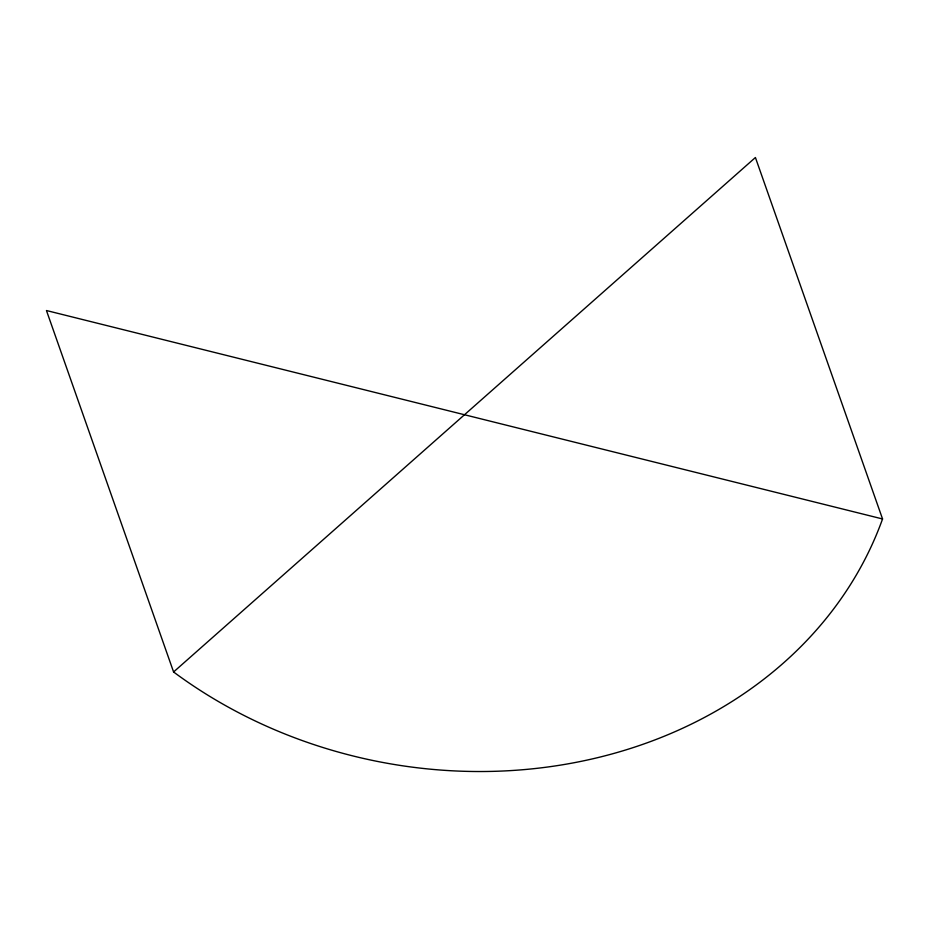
<?xml version="1.0" encoding="UTF-8"?>
<svg xmlns="http://www.w3.org/2000/svg" width="929" height="929" viewBox="0 0 929 929"><rect width="100%" height="100%" fill="white"/><g stroke="black" fill="none" stroke-linecap="round" stroke-linejoin="round"><path stroke-width="1.39" d="M173.584 671.969L755.416 157.512L882.55 518.963A449.09 382.493 10.2 0 1 173.584 671.969L46.45 310.53L882.55 518.963"/></g></svg>
